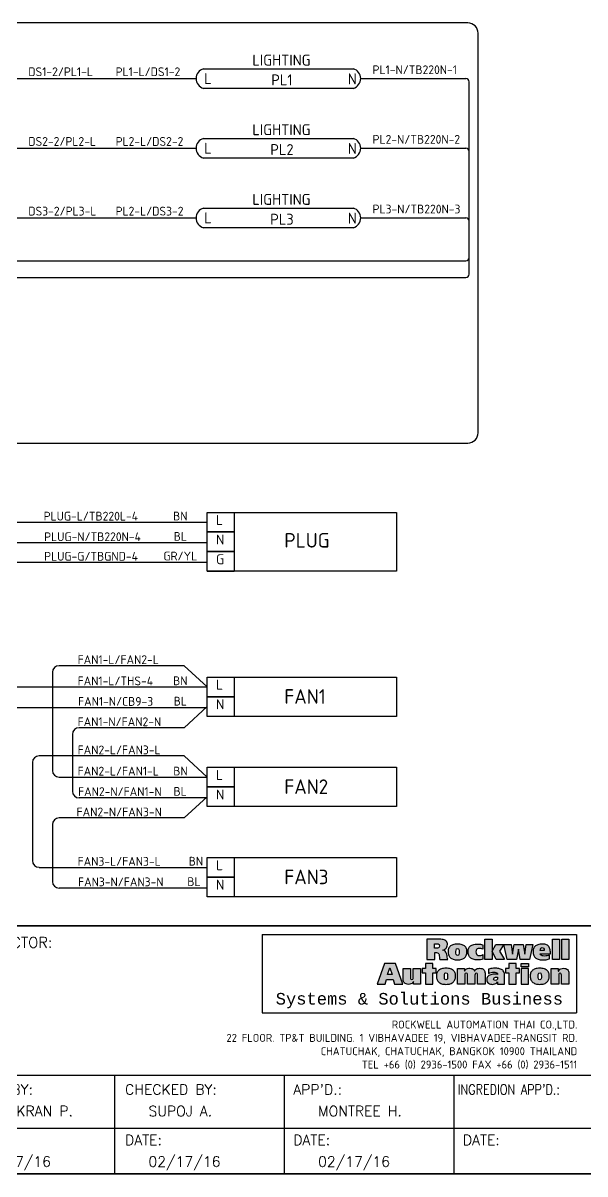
# Model space of a CAD drawing. Header units: inches. Extents: x 579627 to 667544, y 458630 to 507164.
# Drawn here: x 607941 to 608593, y 497173 to 498509 of the extents above; entities that cross this region are included whole.
import ezdxf
from ezdxf.enums import TextEntityAlignment as Align

# ---------------------------------------------------------------- set-up
doc = ezdxf.new("R2010")
doc.units = ezdxf.units.IN
doc.header["$MEASUREMENT"] = 0
for name, color, linetype in [('ASHADE', 7, 'Continuous'), ('CLOUD', 2, 'Continuous'), ('GT_1', 9, 'Continuous'), ('HELPPOINT', 7, 'Continuous'), ('MEMBER', 7, 'Continuous'), ('power', 7, 'Continuous'), ('RA_LOGO', 2, 'Continuous')]:
    doc.layers.add(name, color=color, linetype=linetype)
doc.styles.add('BOLD', font='monos.ttf')
doc.styles.add('HTX11', font='O8111901')
doc.styles.add('ISO3098B', font='ISO3098B.shx')
doc.styles.add('ROMANS', font='romans.shx', dxfattribs={"width": 0.85, "height": 25})

# ---------------------------------------------------------------- blocks, each defined once
blk = doc.blocks.new('RA_LOGO1')
at = {"layer": 'RA_LOGO', "linetype": 'Continuous'}
h = blk.add_hatch(color=1, dxfattribs=at)
h.paths.add_polyline_path([(0.987, 0.539), (1.017, 0.539), (1.033, 0.538), (1.046, 0.533), (1.055, 0.521), (1.061, 0.505), (1.065, 0.484), (1.068, 0.461), (1.071, 0.439), (1.074, 0.42), (1.213, 0.42), (1.207, 0.439), (1.203, 0.46), (1.199, 0.482), (1.195, 0.504), (1.189, 0.526), (1.18, 0.545), (1.166, 0.562), (1.147, 0.575), (1.12, 0.583), (1.142, 0.59), (1.16, 0.598), (1.175, 0.609), (1.188, 0.621), (1.197, 0.637), (1.203, 0.655), (1.205, 0.677), (1.204, 0.694), (1.2, 0.709), (1.194, 0.723), (1.185, 0.734), (1.175, 0.744), (1.162, 0.752), (1.147, 0.759), (1.131, 0.763), (1.112, 0.767), (1.092, 0.769), (1.07, 0.77), (0.853, 0.77), (0.853, 0.42), (0.987, 0.42)])
h.paths.add_polyline_path([(0.981, 0.617), (0.981, 0.692), (1.018, 0.692), (1.044, 0.689), (1.063, 0.679), (1.071, 0.656), (1.066, 0.635), (1.054, 0.623), (1.036, 0.618), (1.016, 0.617)], flags=16)
h = blk.add_hatch(color=1, dxfattribs=at)
h.paths.add_polyline_path([(1.3, 0.676), (1.285, 0.67), (1.271, 0.663), (1.258, 0.654), (1.247, 0.644), (1.238, 0.633), (1.23, 0.62), (1.225, 0.606), (1.22, 0.591), (1.218, 0.574), (1.217, 0.556), (1.218, 0.538), (1.22, 0.522), (1.224, 0.506), (1.229, 0.492), (1.235, 0.479), (1.243, 0.467), (1.253, 0.456), (1.264, 0.447), (1.276, 0.438), (1.29, 0.431), (1.305, 0.425), (1.321, 0.421), (1.339, 0.417), (1.358, 0.415), (1.378, 0.415), (1.399, 0.415), (1.418, 0.417), (1.435, 0.421), (1.452, 0.425), (1.467, 0.431), (1.481, 0.438), (1.493, 0.447), (1.504, 0.456), (1.514, 0.467), (1.522, 0.479), (1.528, 0.492), (1.534, 0.506), (1.537, 0.522), (1.54, 0.538), (1.54, 0.556), (1.539, 0.574), (1.537, 0.591), (1.533, 0.606), (1.527, 0.62), (1.519, 0.633), (1.51, 0.644), (1.499, 0.654), (1.486, 0.663), (1.472, 0.67), (1.456, 0.676), (1.439, 0.681), (1.42, 0.684), (1.4, 0.686), (1.378, 0.687), (1.357, 0.686), (1.336, 0.684), (1.317, 0.681)])
h.paths.add_polyline_path([(1.36, 0.605), (1.378, 0.612), (1.396, 0.605), (1.404, 0.584), (1.406, 0.556), (1.405, 0.529), (1.401, 0.508), (1.393, 0.494), (1.378, 0.49), (1.364, 0.494), (1.356, 0.508), (1.352, 0.529), (1.351, 0.556), (1.353, 0.584)], flags=16)
for color, points in [(1, [(1.697, 0.575), (1.705, 0.591), (1.718, 0.603), (1.735, 0.61), (1.756, 0.612), (1.778, 0.61), (1.796, 0.606), (1.813, 0.599), (1.813, 0.676), (1.793, 0.681), (1.771, 0.684), (1.748, 0.686), (1.721, 0.687), (1.699, 0.686), (1.679, 0.684), (1.66, 0.681), (1.643, 0.676), (1.627, 0.67), (1.613, 0.663), (1.601, 0.654), (1.59, 0.644), (1.581, 0.633), (1.573, 0.62), (1.567, 0.606), (1.563, 0.591), (1.561, 0.574), (1.56, 0.556), (1.56, 0.538), (1.563, 0.522), (1.566, 0.506), (1.572, 0.492), (1.578, 0.479), (1.586, 0.467), (1.596, 0.456), (1.607, 0.447), (1.619, 0.438), (1.632, 0.431), (1.648, 0.425), (1.664, 0.421), (1.682, 0.417), (1.701, 0.415), (1.721, 0.415), (1.748, 0.415), (1.772, 0.418), (1.794, 0.422), (1.815, 0.428), (1.815, 0.505), (1.797, 0.496), (1.778, 0.491), (1.756, 0.49), (1.735, 0.492), (1.718, 0.5), (1.705, 0.514), (1.697, 0.531), (1.694, 0.554)]), (1, [(2.233, 0.42), (2.391, 0.42), (2.423, 0.598), (2.424, 0.598), (2.455, 0.42), (2.612, 0.42), (2.671, 0.681), (2.556, 0.681), (2.533, 0.511), (2.532, 0.511), (2.503, 0.681), (2.351, 0.681), (2.324, 0.511), (2.323, 0.511), (2.298, 0.681), (2.174, 0.681)]), (1, [(3.007, 0.42), (3.13, 0.42), (3.13, 0.769), (3.007, 0.769)]), (1, [(3.292, 0.769), (3.169, 0.769), (3.169, 0.42), (3.292, 0.42)]), (252, [(0.745, 0.265), (0.617, 0.265), (0.617, 0.112), (0.617, 0.096), (0.611, 0.082), (0.594, 0.076), (0.579, 0.082), (0.573, 0.096), (0.572, 0.112), (0.572, 0.265), (0.444, 0.265), (0.444, 0.081), (0.445, 0.062), (0.449, 0.046), (0.455, 0.031), (0.465, 0.018), (0.478, 0.008), (0.494, 0.001), (0.513, -0.004), (0.537, -0.006), (0.558, -0.004), (0.579, 0.001), (0.597, 0.011), (0.612, 0.026), (0.625, 0.047), (0.625, 0), (0.745, 0)]), (252, [(0.956, 0.191), (1.011, 0.191), (1.011, 0.265), (0.956, 0.265), (0.956, 0.355), (0.828, 0.355), (0.828, 0.265), (0.774, 0.265), (0.774, 0.191), (0.828, 0.191), (0.828, 0), (0.956, 0)]), (252, [(1.505, 0.153), (1.505, 0.169), (1.511, 0.183), (1.528, 0.189), (1.543, 0.183), (1.549, 0.169), (1.55, 0.153), (1.55, 0), (1.678, 0), (1.678, 0.153), (1.679, 0.169), (1.685, 0.183), (1.701, 0.189), (1.717, 0.183), (1.723, 0.169), (1.724, 0.153), (1.724, 0), (1.852, 0), (1.852, 0.159), (1.851, 0.173), (1.851, 0.187), (1.85, 0.202), (1.847, 0.215), (1.843, 0.228), (1.836, 0.24), (1.827, 0.25), (1.816, 0.259), (1.8, 0.265), (1.781, 0.269), (1.758, 0.271), (1.738, 0.269), (1.717, 0.264), (1.698, 0.255), (1.682, 0.242), (1.672, 0.225), (1.663, 0.242), (1.649, 0.255), (1.631, 0.264), (1.61, 0.269), (1.589, 0.271), (1.57, 0.27), (1.551, 0.266), (1.535, 0.259), (1.52, 0.249), (1.508, 0.236), (1.497, 0.217), (1.497, 0.265), (1.377, 0.265), (1.377, 0), (1.505, 0)]), (252, [(2.257, 0), (2.386, 0), (2.386, 0.191), (2.441, 0.191), (2.441, 0.265), (2.386, 0.265), (2.386, 0.355), (2.257, 0.355), (2.257, 0.265), (2.203, 0.265), (2.203, 0.191), (2.257, 0.191)]), (252, [(3.117, 0.153), (3.117, 0.169), (3.123, 0.183), (3.14, 0.189), (3.155, 0.183), (3.161, 0.169), (3.162, 0.153), (3.162, 0), (3.29, 0), (3.29, 0.184), (3.289, 0.203), (3.285, 0.219), (3.279, 0.234), (3.269, 0.247), (3.256, 0.257), (3.24, 0.265), (3.221, 0.269), (3.197, 0.271), (3.176, 0.269), (3.155, 0.263), (3.137, 0.253), (3.122, 0.239), (3.109, 0.217), (3.109, 0.265), (2.989, 0.265), (2.989, 0), (3.117, 0)])]:
    blk.add_hatch(color=color, dxfattribs=at).paths.add_polyline_path(points)
h = blk.add_hatch(color=1, dxfattribs=at)
h.paths.add_polyline_path([(1.973, 0.769), (1.847, 0.769), (1.847, 0.42), (1.973, 0.42), (1.973, 0.566)])
h.paths.add_polyline_path([(1.974, 0.566), (2.045, 0.42), (2.187, 0.42), (2.101, 0.566), (2.173, 0.681), (2.036, 0.681)])
h = blk.add_hatch(color=1, dxfattribs=at)
h.paths.add_polyline_path([(2.817, 0.415), (2.838, 0.415), (2.859, 0.415), (2.88, 0.416), (2.901, 0.418), (2.92, 0.421), (2.938, 0.425), (2.956, 0.43), (2.956, 0.497), (2.939, 0.49), (2.918, 0.485), (2.895, 0.482), (2.87, 0.481), (2.849, 0.482), (2.83, 0.485), (2.815, 0.493), (2.804, 0.504), (2.8, 0.521), (2.975, 0.521), (2.975, 0.536), (2.974, 0.555), (2.972, 0.572), (2.969, 0.589), (2.965, 0.605), (2.96, 0.619), (2.953, 0.632), (2.944, 0.645), (2.934, 0.655), (2.922, 0.665), (2.909, 0.673), (2.894, 0.679), (2.877, 0.683), (2.858, 0.686), (2.838, 0.687), (2.816, 0.686), (2.795, 0.684), (2.777, 0.681), (2.759, 0.676), (2.744, 0.67), (2.73, 0.663), (2.717, 0.654), (2.706, 0.644), (2.697, 0.633), (2.69, 0.62), (2.684, 0.606), (2.679, 0.591), (2.677, 0.574), (2.676, 0.556), (2.677, 0.538), (2.679, 0.522), (2.683, 0.507), (2.688, 0.492), (2.694, 0.479), (2.702, 0.467), (2.712, 0.456), (2.723, 0.447), (2.735, 0.438), (2.749, 0.431), (2.764, 0.425), (2.78, 0.421), (2.798, 0.417)])
h.paths.add_polyline_path([(2.799, 0.576), (2.801, 0.598), (2.811, 0.618), (2.834, 0.627), (2.855, 0.618), (2.864, 0.598), (2.865, 0.576)], flags=16)
h = blk.add_hatch(color=252, dxfattribs=at)
h.paths.add_polyline_path([(0.272, 0.077), (0.296, 0), (0.439, 0), (0.312, 0.355), (0.124, 0.355), (0, 0), (0.136, 0), (0.158, 0.077)])
h.paths.add_polyline_path([(0.255, 0.162), (0.177, 0.162), (0.216, 0.28)], flags=16)
h = blk.add_hatch(color=252, dxfattribs=at)
h.paths.add_polyline_path([(1.14, -0.003), (1.159, -0.005), (1.18, -0.006), (1.201, -0.005), (1.22, -0.003), (1.238, 0), (1.255, 0.005), (1.27, 0.011), (1.284, 0.018), (1.297, 0.027), (1.308, 0.036), (1.317, 0.047), (1.326, 0.06), (1.333, 0.073), (1.338, 0.087), (1.342, 0.103), (1.344, 0.12), (1.345, 0.137), (1.344, 0.156), (1.341, 0.173), (1.337, 0.188), (1.331, 0.203), (1.323, 0.216), (1.313, 0.227), (1.302, 0.238), (1.29, 0.246), (1.275, 0.254), (1.259, 0.26), (1.242, 0.265), (1.223, 0.268), (1.202, 0.27), (1.18, 0.271), (1.158, 0.27), (1.137, 0.268), (1.118, 0.265), (1.101, 0.26), (1.085, 0.254), (1.071, 0.246), (1.058, 0.238), (1.047, 0.227), (1.038, 0.216), (1.03, 0.203), (1.024, 0.188), (1.02, 0.173), (1.017, 0.156), (1.016, 0.137), (1.017, 0.12), (1.019, 0.103), (1.023, 0.087), (1.028, 0.073), (1.035, 0.06), (1.043, 0.047), (1.053, 0.036), (1.064, 0.027), (1.076, 0.018), (1.09, 0.011), (1.105, 0.005), (1.122, 0)])
h.paths.add_polyline_path([(1.165, 0.075), (1.157, 0.089), (1.153, 0.111), (1.152, 0.137), (1.154, 0.166), (1.162, 0.187), (1.18, 0.195), (1.198, 0.187), (1.207, 0.166), (1.208, 0.137), (1.207, 0.111), (1.204, 0.089), (1.195, 0.075), (1.18, 0.07)], flags=16)
h = blk.add_hatch(color=252, dxfattribs=at)
h.paths.add_polyline_path([(1.883, 0.052), (1.889, 0.036), (1.899, 0.023), (1.911, 0.012), (1.926, 0.004), (1.942, -0.001), (1.96, -0.005), (1.978, -0.006), (1.999, -0.004), (2.019, 0.001), (2.037, 0.01), (2.052, 0.022), (2.065, 0.04), (2.065, 0), (2.184, 0), (2.184, 0.161), (2.183, 0.18), (2.179, 0.197), (2.173, 0.212), (2.165, 0.225), (2.155, 0.236), (2.144, 0.245), (2.131, 0.252), (2.117, 0.258), (2.102, 0.263), (2.086, 0.266), (2.07, 0.268), (2.054, 0.27), (2.038, 0.271), (2.022, 0.271), (1.995, 0.27), (1.973, 0.269), (1.953, 0.266), (1.933, 0.261), (1.911, 0.256), (1.911, 0.181), (1.932, 0.19), (1.954, 0.197), (1.977, 0.202), (2, 0.204), (2.019, 0.203), (2.037, 0.2), (2.053, 0.194), (2.063, 0.183), (2.067, 0.165), (2.053, 0.167), (2.036, 0.168), (2.018, 0.169), (2, 0.168), (1.983, 0.167), (1.965, 0.164), (1.948, 0.16), (1.933, 0.154), (1.918, 0.147), (1.906, 0.137), (1.896, 0.125), (1.888, 0.11), (1.883, 0.092), (1.881, 0.072)])
h.paths.add_polyline_path([(1.998, 0.086), (2.007, 0.106), (2.028, 0.115), (2.055, 0.116), (2.067, 0.116), (2.067, 0.108), (2.063, 0.086), (2.05, 0.068), (2.028, 0.061), (2.011, 0.064), (2.001, 0.072)], flags=16)
h = blk.add_hatch(color=252, dxfattribs=at)
h.paths.add_polyline_path([(2.471, 0), (2.599, 0), (2.599, 0.264), (2.471, 0.264)])
h.paths.add_polyline_path([(2.599, 0.296), (2.599, 0.355), (2.471, 0.355), (2.471, 0.296)])
h = blk.add_hatch(color=252, dxfattribs=at)
h.paths.add_polyline_path([(2.751, -0.003), (2.77, -0.005), (2.791, -0.006), (2.811, -0.005), (2.831, -0.003), (2.849, 0), (2.865, 0.005), (2.881, 0.011), (2.895, 0.018), (2.907, 0.027), (2.918, 0.036), (2.928, 0.047), (2.936, 0.06), (2.943, 0.073), (2.948, 0.087), (2.952, 0.103), (2.955, 0.12), (2.955, 0.137), (2.954, 0.156), (2.952, 0.173), (2.947, 0.188), (2.941, 0.203), (2.934, 0.216), (2.924, 0.227), (2.913, 0.238), (2.9, 0.246), (2.886, 0.254), (2.87, 0.26), (2.852, 0.265), (2.833, 0.268), (2.813, 0.27), (2.791, 0.271), (2.769, 0.27), (2.748, 0.268), (2.729, 0.265), (2.711, 0.26), (2.695, 0.254), (2.681, 0.246), (2.669, 0.238), (2.658, 0.227), (2.648, 0.216), (2.64, 0.203), (2.634, 0.188), (2.63, 0.173), (2.628, 0.156), (2.627, 0.137), (2.627, 0.12), (2.63, 0.103), (2.633, 0.087), (2.639, 0.073), (2.645, 0.06), (2.654, 0.047), (2.663, 0.036), (2.674, 0.027), (2.687, 0.018), (2.701, 0.011), (2.716, 0.005), (2.733, 0)])
h.paths.add_polyline_path([(2.776, 0.075), (2.768, 0.089), (2.764, 0.111), (2.763, 0.137), (2.765, 0.166), (2.773, 0.187), (2.791, 0.195), (2.809, 0.187), (2.817, 0.166), (2.819, 0.137), (2.818, 0.111), (2.814, 0.089), (2.806, 0.075), (2.791, 0.07)], flags=16)
at = {"layer": 'RA_LOGO', "color": 1, "linetype": 'Continuous'}
for points in [[(1.147, 0.759), (1.131, 0.763), (1.112, 0.767), (1.092, 0.769), (1.07, 0.77), (0.853, 0.77), (0.853, 0.42), (0.987, 0.42), (0.987, 0.539), (1.017, 0.539), (1.033, 0.538), (1.046, 0.533), (1.055, 0.521), (1.061, 0.505), (1.065, 0.484), (1.068, 0.461), (1.071, 0.439), (1.074, 0.42), (1.213, 0.42), (1.207, 0.439), (1.203, 0.46), (1.199, 0.482), (1.195, 0.504), (1.189, 0.526), (1.18, 0.545), (1.166, 0.562), (1.147, 0.575), (1.121, 0.583), (1.121, 0.584), (1.142, 0.59), (1.16, 0.598), (1.175, 0.609), (1.188, 0.621), (1.197, 0.637), (1.203, 0.655), (1.205, 0.677), (1.204, 0.694), (1.2, 0.709), (1.194, 0.723), (1.185, 0.734), (1.175, 0.744), (1.162, 0.752)], [(1.016, 0.617), (0.981, 0.617), (0.981, 0.692), (1.018, 0.692), (1.044, 0.689), (1.063, 0.679), (1.071, 0.656), (1.066, 0.635), (1.054, 0.623), (1.036, 0.618)], [(1.456, 0.676), (1.439, 0.681), (1.42, 0.684), (1.4, 0.686), (1.378, 0.687), (1.357, 0.686), (1.336, 0.684), (1.317, 0.681), (1.3, 0.676), (1.285, 0.67), (1.271, 0.663), (1.258, 0.654), (1.247, 0.644), (1.238, 0.633), (1.23, 0.62), (1.225, 0.606), (1.22, 0.591), (1.218, 0.574), (1.217, 0.556), (1.217, 0.556), (1.218, 0.538), (1.22, 0.522), (1.224, 0.506), (1.229, 0.492), (1.235, 0.479), (1.243, 0.467), (1.253, 0.456), (1.264, 0.447), (1.276, 0.438), (1.29, 0.431), (1.305, 0.425), (1.321, 0.421), (1.339, 0.417), (1.358, 0.415), (1.378, 0.415), (1.399, 0.415), (1.418, 0.417), (1.435, 0.421), (1.452, 0.425), (1.467, 0.431), (1.481, 0.438), (1.493, 0.447), (1.504, 0.456), (1.514, 0.467), (1.522, 0.479), (1.528, 0.492), (1.534, 0.506), (1.537, 0.522), (1.54, 0.538), (1.54, 0.556), (1.539, 0.574), (1.537, 0.591), (1.533, 0.606), (1.527, 0.62), (1.519, 0.633), (1.51, 0.644), (1.499, 0.654), (1.486, 0.663), (1.472, 0.67)], [(1.351, 0.556), (1.353, 0.584), (1.36, 0.605), (1.378, 0.612), (1.396, 0.605), (1.404, 0.584), (1.406, 0.556), (1.405, 0.529), (1.401, 0.508), (1.393, 0.494), (1.378, 0.49), (1.364, 0.494), (1.356, 0.508), (1.352, 0.529)], [(1.679, 0.684), (1.699, 0.686), (1.721, 0.687), (1.748, 0.686), (1.771, 0.684), (1.793, 0.681), (1.813, 0.676), (1.813, 0.599), (1.796, 0.606), (1.778, 0.61), (1.756, 0.612), (1.735, 0.61), (1.718, 0.603), (1.705, 0.591), (1.697, 0.575), (1.694, 0.554), (1.697, 0.531), (1.705, 0.514), (1.718, 0.5), (1.735, 0.492), (1.756, 0.49), (1.778, 0.491), (1.797, 0.496), (1.815, 0.505), (1.815, 0.428), (1.794, 0.422), (1.772, 0.418), (1.748, 0.415), (1.721, 0.415), (1.701, 0.415), (1.682, 0.417), (1.664, 0.421), (1.648, 0.425), (1.632, 0.431), (1.619, 0.438), (1.607, 0.447), (1.596, 0.456), (1.586, 0.467), (1.578, 0.479), (1.572, 0.492), (1.566, 0.506), (1.563, 0.522), (1.56, 0.538), (1.56, 0.556), (1.561, 0.574), (1.563, 0.591), (1.567, 0.606), (1.573, 0.62), (1.581, 0.633), (1.59, 0.644), (1.601, 0.654), (1.613, 0.663), (1.627, 0.67), (1.643, 0.676), (1.66, 0.681)], [(1.973, 0.42), (1.847, 0.42), (1.847, 0.769), (1.973, 0.769), (1.973, 0.566), (1.974, 0.566), (1.973, 0.566)], [(2.045, 0.42), (1.974, 0.566), (2.036, 0.681), (2.173, 0.681), (2.101, 0.566), (2.187, 0.42)], [(2.455, 0.42), (2.424, 0.598), (2.423, 0.598), (2.391, 0.42), (2.233, 0.42), (2.174, 0.681), (2.298, 0.681), (2.323, 0.511), (2.324, 0.511), (2.351, 0.681), (2.503, 0.681), (2.532, 0.511), (2.533, 0.511), (2.556, 0.681), (2.671, 0.681), (2.612, 0.42)], [(2.817, 0.415), (2.838, 0.415), (2.859, 0.415), (2.88, 0.416), (2.901, 0.418), (2.92, 0.421), (2.938, 0.425), (2.956, 0.43), (2.956, 0.497), (2.939, 0.49), (2.918, 0.485), (2.895, 0.482), (2.87, 0.481), (2.849, 0.482), (2.83, 0.485), (2.815, 0.493), (2.804, 0.504), (2.8, 0.521), (2.975, 0.521), (2.975, 0.536), (2.974, 0.555), (2.972, 0.572), (2.969, 0.589), (2.965, 0.605), (2.96, 0.619), (2.953, 0.632), (2.944, 0.645), (2.934, 0.655), (2.922, 0.665), (2.909, 0.673), (2.894, 0.679), (2.877, 0.683), (2.858, 0.686), (2.838, 0.687), (2.816, 0.686), (2.795, 0.684), (2.777, 0.681), (2.759, 0.676), (2.744, 0.67), (2.73, 0.663), (2.717, 0.654), (2.706, 0.644), (2.697, 0.633), (2.69, 0.62), (2.684, 0.606), (2.679, 0.591), (2.677, 0.574), (2.676, 0.556), (2.676, 0.556), (2.677, 0.538), (2.679, 0.522), (2.683, 0.507), (2.688, 0.492), (2.694, 0.479), (2.702, 0.467), (2.712, 0.456), (2.723, 0.447), (2.735, 0.438), (2.749, 0.431), (2.764, 0.425), (2.78, 0.421), (2.798, 0.417)], [(2.865, 0.576), (2.799, 0.576), (2.801, 0.598), (2.811, 0.618), (2.834, 0.627), (2.855, 0.618), (2.864, 0.598)], [(3.007, 0.42), (3.007, 0.769), (3.13, 0.769), (3.13, 0.42)], [(3.169, 0.42), (3.169, 0.769), (3.292, 0.769), (3.292, 0.42)]]:
    blk.add_lwpolyline(points, close=True, dxfattribs=at)
at = {"layer": 'RA_LOGO', "color": 252, "linetype": 'Continuous'}
for points in [[(0.296, 0), (0.439, 0), (0.312, 0.355), (0.124, 0.355), (0, 0), (0.136, 0), (0.158, 0.077), (0.272, 0.077)], [(0.216, 0.279), (0.217, 0.279), (0.255, 0.162), (0.177, 0.162)], [(0.455, 0.031), (0.449, 0.046), (0.445, 0.062), (0.444, 0.081), (0.444, 0.265), (0.572, 0.265), (0.572, 0.112), (0.573, 0.096), (0.579, 0.082), (0.594, 0.076), (0.611, 0.082), (0.617, 0.096), (0.617, 0.112), (0.617, 0.265), (0.745, 0.265), (0.745, 0), (0.625, 0), (0.625, 0.045), (0.624, 0.045), (0.612, 0.026), (0.597, 0.011), (0.579, 0.001), (0.558, -0.004), (0.537, -0.006), (0.513, -0.004), (0.494, 0.001), (0.478, 0.008), (0.465, 0.018)], [(0.956, 0.191), (1.011, 0.191), (1.011, 0.265), (0.956, 0.265), (0.956, 0.355), (0.828, 0.355), (0.828, 0.265), (0.774, 0.265), (0.774, 0.191), (0.828, 0.191), (0.828, 0), (0.956, 0)], [(1.158, 0.27), (1.137, 0.268), (1.118, 0.265), (1.101, 0.26), (1.085, 0.254), (1.071, 0.246), (1.058, 0.238), (1.047, 0.227), (1.038, 0.216), (1.03, 0.203), (1.024, 0.188), (1.02, 0.173), (1.017, 0.156), (1.016, 0.137), (1.016, 0.137), (1.017, 0.12), (1.019, 0.103), (1.023, 0.087), (1.028, 0.073), (1.035, 0.06), (1.043, 0.047), (1.053, 0.036), (1.064, 0.027), (1.076, 0.018), (1.09, 0.011), (1.105, 0.005), (1.122, 0), (1.14, -0.003), (1.159, -0.005), (1.18, -0.006), (1.201, -0.005), (1.22, -0.003), (1.238, 0), (1.255, 0.005), (1.27, 0.011), (1.284, 0.018), (1.297, 0.027), (1.308, 0.036), (1.317, 0.047), (1.326, 0.06), (1.333, 0.073), (1.338, 0.087), (1.342, 0.103), (1.344, 0.12), (1.345, 0.137), (1.345, 0.137), (1.344, 0.156), (1.341, 0.173), (1.337, 0.188), (1.331, 0.203), (1.323, 0.216), (1.313, 0.227), (1.302, 0.238), (1.29, 0.246), (1.275, 0.254), (1.259, 0.26), (1.242, 0.265), (1.223, 0.268), (1.202, 0.27), (1.18, 0.271), (1.18, 0.271)], [(1.549, 0.169), (1.543, 0.183), (1.528, 0.189), (1.511, 0.183), (1.505, 0.169), (1.505, 0.153), (1.505, 0), (1.377, 0), (1.377, 0.265), (1.497, 0.265), (1.497, 0.219), (1.499, 0.219), (1.508, 0.236), (1.52, 0.249), (1.535, 0.259), (1.551, 0.266), (1.57, 0.27), (1.589, 0.271), (1.61, 0.269), (1.631, 0.264), (1.649, 0.255), (1.663, 0.242), (1.672, 0.226), (1.673, 0.226), (1.682, 0.242), (1.698, 0.255), (1.717, 0.264), (1.738, 0.269), (1.758, 0.271), (1.781, 0.269), (1.8, 0.265), (1.816, 0.259), (1.827, 0.25), (1.836, 0.24), (1.843, 0.228), (1.847, 0.215), (1.85, 0.202), (1.851, 0.187), (1.851, 0.173), (1.852, 0.159), (1.852, 0), (1.724, 0), (1.724, 0.153), (1.723, 0.169), (1.717, 0.183), (1.701, 0.189), (1.685, 0.183), (1.679, 0.169), (1.678, 0.153), (1.678, 0), (1.55, 0), (1.55, 0.153)], [(1.973, 0.269), (1.953, 0.266), (1.933, 0.261), (1.911, 0.256), (1.911, 0.181), (1.932, 0.19), (1.954, 0.197), (1.977, 0.202), (2, 0.204), (2.019, 0.203), (2.037, 0.2), (2.053, 0.194), (2.063, 0.183), (2.067, 0.165), (2.053, 0.167), (2.036, 0.168), (2.018, 0.169), (2, 0.168), (1.983, 0.167), (1.965, 0.164), (1.948, 0.16), (1.933, 0.154), (1.918, 0.147), (1.906, 0.137), (1.896, 0.125), (1.888, 0.11), (1.883, 0.092), (1.881, 0.072), (1.881, 0.072), (1.883, 0.052), (1.889, 0.036), (1.899, 0.023), (1.911, 0.012), (1.926, 0.004), (1.942, -0.001), (1.96, -0.005), (1.978, -0.006), (1.999, -0.004), (2.019, 0.001), (2.037, 0.01), (2.052, 0.022), (2.064, 0.038), (2.065, 0.038), (2.065, 0), (2.184, 0), (2.184, 0.161), (2.183, 0.18), (2.179, 0.197), (2.173, 0.212), (2.165, 0.225), (2.155, 0.236), (2.144, 0.245), (2.131, 0.252), (2.117, 0.258), (2.102, 0.263), (2.086, 0.266), (2.07, 0.268), (2.054, 0.27), (2.038, 0.271), (2.022, 0.271), (1.995, 0.27)], [(2.386, 0), (2.386, 0.191), (2.441, 0.191), (2.441, 0.265), (2.386, 0.265), (2.386, 0.355), (2.257, 0.355), (2.257, 0.265), (2.203, 0.265), (2.203, 0.191), (2.257, 0.191), (2.257, 0)], [(2.471, 0.296), (2.471, 0.355), (2.599, 0.355), (2.599, 0.296)], [(2.599, 0), (2.599, 0.264), (2.471, 0.264), (2.471, 0)], [(2.87, 0.26), (2.852, 0.265), (2.833, 0.268), (2.813, 0.27), (2.791, 0.271), (2.769, 0.27), (2.748, 0.268), (2.729, 0.265), (2.711, 0.26), (2.695, 0.254), (2.681, 0.246), (2.669, 0.238), (2.658, 0.227), (2.648, 0.216), (2.64, 0.203), (2.634, 0.188), (2.63, 0.173), (2.628, 0.156), (2.627, 0.137), (2.627, 0.137), (2.627, 0.12), (2.63, 0.103), (2.633, 0.087), (2.639, 0.073), (2.645, 0.06), (2.654, 0.047), (2.663, 0.036), (2.674, 0.027), (2.687, 0.018), (2.701, 0.011), (2.716, 0.005), (2.733, 0), (2.751, -0.003), (2.77, -0.005), (2.791, -0.006), (2.811, -0.005), (2.831, -0.003), (2.849, 0), (2.865, 0.005), (2.881, 0.011), (2.895, 0.018), (2.907, 0.027), (2.918, 0.036), (2.928, 0.047), (2.936, 0.06), (2.943, 0.073), (2.948, 0.087), (2.952, 0.103), (2.955, 0.12), (2.955, 0.137), (2.955, 0.137), (2.954, 0.156), (2.952, 0.173), (2.947, 0.188), (2.941, 0.203), (2.934, 0.216), (2.924, 0.227), (2.913, 0.238), (2.9, 0.246), (2.886, 0.254)], [(3.117, 0.169), (3.117, 0.153), (3.117, 0), (2.989, 0), (2.989, 0.265), (3.109, 0.265), (3.109, 0.219), (3.11, 0.219), (3.122, 0.239), (3.137, 0.253), (3.155, 0.263), (3.176, 0.269), (3.197, 0.271), (3.221, 0.269), (3.24, 0.265), (3.256, 0.257), (3.269, 0.247), (3.279, 0.234), (3.285, 0.219), (3.289, 0.203), (3.29, 0.184), (3.29, 0), (3.162, 0), (3.162, 0.153), (3.161, 0.169), (3.155, 0.183), (3.14, 0.189), (3.123, 0.183)], [(1.152, 0.137), (1.154, 0.166), (1.162, 0.187), (1.18, 0.195), (1.198, 0.187), (1.207, 0.166), (1.208, 0.137), (1.207, 0.111), (1.204, 0.089), (1.195, 0.075), (1.18, 0.07), (1.165, 0.075), (1.157, 0.089), (1.153, 0.111)], [(2.067, 0.108), (2.063, 0.086), (2.05, 0.068), (2.028, 0.061), (2.011, 0.064), (2.001, 0.072), (1.998, 0.086), (2.007, 0.106), (2.028, 0.115), (2.055, 0.116), (2.067, 0.116)], [(2.763, 0.137), (2.765, 0.166), (2.773, 0.187), (2.791, 0.195), (2.809, 0.187), (2.817, 0.166), (2.819, 0.137), (2.818, 0.111), (2.814, 0.089), (2.806, 0.075), (2.791, 0.07), (2.776, 0.075), (2.768, 0.089), (2.764, 0.111)]]:
    blk.add_lwpolyline(points, close=True, dxfattribs=at)
blk = doc.blocks.new('TPA')
at = {"color": 0}
for p, q in [((565225.5, 502262.6), (565225.5, 502159)), ((565225.5, 502262.6), (565640.1, 502262.6)), ((565640.1, 502262.6), (565640.1, 502159)), ((565225.5, 502159), (565640.1, 502159))]:
    blk.add_line(p, q, dxfattribs=at)
at = {"layer": 'GT_1', "color": 4, "flags": 128}
for points in [[(565702.1, 502076.3), (564807.7, 502076.3)], [(565031.3, 501946.4), (565031.3, 502076.3)], [(565254.9, 501946.4), (565254.9, 502076.3)], [(565478.5, 501946.4), (565478.5, 502076.3)], [(565702.1, 502006.4), (564807.7, 502006.4)]]:
    blk.add_lwpolyline(points, dxfattribs=at)
at = {"layer": 'HELPPOINT', "color": 4, "lineweight": 35}
blk.add_line((567131, 501946.4), (562706.8, 501946.4), dxfattribs=at)
blk.add_line((567131, 501946.4), (562706.8, 501946.4), dxfattribs=at)
at = {"layer": 'MEMBER', "color": 4, "lineweight": 35}
blk.add_line((562706.8, 502273.8), (567131, 502273.8), dxfattribs=at)
blk.add_line((562706.8, 502273.8), (567131, 502273.8), dxfattribs=at)
at = {"color": 0, "xscale": 76.7727272878401, "yscale": 76.77272728795651, "zscale": 76.772727288}
blk.add_blockref('RA_LOGO1', (565377.2, 502197.1), dxfattribs=at)
at = {"color": 0, "insert": (565243.3, 502185.3), "char_height": 15.355, "width": 438.272, "attachment_point": 1, "style": 'BOLD'}
blk.add_mtext('{\\W1.04;Systems & Solutions Business}', dxfattribs=at)
at = {"color": 4, "insert": (565640.9, 502148.9), "char_height": 10.5571, "width": 527.854, "attachment_point": 3, "style": 'ISO3098B'}
blk.add_mtext('ROCKWELL AUTOMATION THAI CO.,LTD.\\P22 FLOOR. TP&T BUILDING. 1 VIBHAVADEE 19, VIBHAVADEE-RANGSIT RD. CHATUCHAK, CHATUCHAK, BANGKOK 10900 THAILAND\\PTEL +66 (0) 2936-1500 FAX +66 (0) 2936-1511', dxfattribs=at)
at = {"style": 'HTX11'}
for tag, p in [('A', (566704.3, 502037.1)), ('B', (567038.2, 501963.3))]:
    blk.add_attdef(tag, text='', height=16.8, dxfattribs=at).set_placement(p, align=Align.MIDDLE_CENTER)
at = {"layer": 'MEMBER', "color": 4, "ltscale": 0.8, "style": 'ROMANS'}
for s, height, p in [('CONTRACTOR:', 14.035, (564822.6, 502244.9)), ('DRAWN BY:', 13.49, (564824.3, 502051.1)), ('CHECKED BY:', 13.495, (565044.7, 502051.1)), ("APP'D.:", 13.49, (565266.5, 502051.1)), ('SONGKRAN P.', 13.495, (564852.1, 502022.7)), ('SUPOJ A.', 13.49, (565075.6, 502022.7)), ('MONTREE H.', 13.49, (565299.2, 502022.7)), ('DATE:', 13.49, (565044.7, 501984.5)), ('DATE:', 13.49, (565266.5, 501984.5)), ('DATE:', 13.49, (565490.1, 501984.5)), ('02/17/16', 13.49, (564852.1, 501956)), ('02/17/16', 13.49, (565075.6, 501956)), ('02/17/16', 13.49, (565299.2, 501956))]:
    blk.add_text(s, height=height, dxfattribs=at).set_placement(p)
at = {"layer": 'MEMBER', "color": 4, "ltscale": 0.8, "style": 'ROMANS', "width": 0.8}
blk.add_text("INGREDION APP'D.:", height=13.495, dxfattribs=at).set_placement((565483.3, 502051.1))

msp = doc.modelspace()

# ---------------------------------------------------------------- linework, layer by layer
at = {"color": 3}
for p, q in [((608457.3, 498509.4), (607438.6, 498509.4)), ((608469.2, 498033.7), (608469.2, 498497.5)), ((607541.4, 498021.8), (608457.3, 498021.8)), ((608155, 497883), (607724.6, 497883))]:
    msp.add_line(p, q, dxfattribs=at)
at = {"color": 0}
for p, q in [((608332.7, 498444.9), (608455, 498444.9)), ((608458.8, 498217.9), (608458.8, 498441.1)), ((608332.7, 498364), (608455, 498364)), ((608332.7, 498283.1), (608455, 498283.1)), ((608155, 497905.8), (607724.6, 497905.8)), ((608155, 497714.5), (607140.6, 497714.5)), ((608128.2, 497691.3), (608155, 497715.9)), ((608128.2, 497691.3), (608006.4, 497691.3)), ((608155, 497609.8), (608006.4, 497609.8)), ((608128.2, 497586.6), (608155, 497611.2)), ((608128.2, 497586.6), (607983.2, 497586.6)), ((608155, 497505), (607983.2, 497505))]:
    msp.add_line(p, q, dxfattribs=at)
for p, q in [((607541.4, 498233.3), (608455, 498233.3)), ((607541.4, 498214.1), (608455, 498214.1)), ((607998.7, 497683.6), (607998.7, 497617.5)), ((607975.5, 497578.8), (607975.5, 497512.8))]:
    msp.add_line(p, q)
at = {"color": 1}
for p, q in [((607724.6, 497929.9), (608155, 497929.9)), ((608128.2, 497763.3), (607983.2, 497763.3)), ((608128.2, 497763.3), (608155, 497738.7)), ((607975.5, 497755.6), (607975.5, 497641.7)), ((607706.3, 497738.7), (608155, 497738.7)), ((608128.2, 497658.6), (607960, 497658.6)), ((608128.2, 497658.6), (608155, 497634)), ((607952.3, 497650.9), (607952.3, 497537)), ((607983.2, 497634), (608155, 497634)), ((607960, 497529.2), (608155, 497529.2))]:
    msp.add_line(p, q, dxfattribs=at)
msp.add_lwpolyline([(608155, 497941.3), (608186.4, 497941.3), (608186.4, 497918.6), (608155, 497918.6)], close=True, dxfattribs=at)
at = {"color": 0}
for points in [[(608155, 497941.3), (608374.7, 497941.3), (608374.7, 497873), (608155, 497873)], [(608155, 497918.6), (608186.4, 497918.6), (608186.4, 497895.8), (608155, 497895.8)], [(608155, 497873), (608186.4, 497873), (608186.4, 497873), (608155, 497873)], [(608155, 497750.1), (608186.4, 497750.1), (608186.4, 497704.5), (608155, 497704.5)], [(608155, 497750.1), (608186.4, 497750.1), (608186.4, 497727.3), (608155, 497727.3)], [(608155, 497750.1), (608374.7, 497750.1), (608374.7, 497704.5), (608155, 497704.5)], [(608155, 497727.3), (608186.4, 497727.3), (608186.4, 497704.5), (608155, 497704.5)], [(608155, 497645.4), (608186.4, 497645.4), (608186.4, 497599.8), (608155, 497599.8)], [(608155, 497645.4), (608186.4, 497645.4), (608186.4, 497622.6), (608155, 497622.6)], [(608155, 497645.4), (608374.7, 497645.4), (608374.7, 497599.8), (608155, 497599.8)], [(608155, 497622.6), (608186.4, 497622.6), (608186.4, 497599.8), (608155, 497599.8)], [(608155, 497540.6), (608186.4, 497540.6), (608186.4, 497495.1), (608155, 497495.1)], [(608155, 497540.6), (608186.4, 497540.6), (608186.4, 497517.8), (608155, 497517.8)], [(608155, 497540.6), (608374.7, 497540.6), (608374.7, 497495.1), (608155, 497495.1)], [(608155, 497517.8), (608186.4, 497517.8), (608186.4, 497495.1), (608155, 497495.1)]]:
    msp.add_lwpolyline(points, close=True, dxfattribs=at)
at = {"color": 3}
msp.add_lwpolyline([(608155, 497895.8), (608186.4, 497895.8), (608186.4, 497873), (608155, 497873)], close=True, dxfattribs=at)
for centre, start, end in [((608457.3, 498497.5), 0, 90), ((608457.3, 498033.7), 270, 0)]:
    msp.add_arc(centre, 11.9, start, end, dxfattribs=at)
at = {"color": 0}
for centre, start, end in [((608455, 498441.1), 0, 90), ((608455, 498360.2), 0, 90), ((608455, 498279.3), 0, 90), ((608455, 498237.1), 270, 0), ((608455, 498217.9), 270, 0)]:
    msp.add_arc(centre, 3.8, start, end, dxfattribs=at)
at = {"color": 1}
for centre, start, end in [((607983.2, 497755.6), 90, 180), ((607960, 497650.9), 90, 180), ((607983.2, 497641.7), 180, 270), ((607960, 497537), 180, 270)]:
    msp.add_arc(centre, 7.73, start, end, dxfattribs=at)
for centre, start, end in [((608006.4, 497683.6), 90, 180), ((608006.4, 497617.5), 180, 270), ((607983.2, 497578.8), 90, 180), ((607983.2, 497512.8), 180, 270)]:
    msp.add_arc(centre, 7.73, start, end)
at = {"layer": 'ASHADE', "color": 0}
for p, q in [((608155, 497941.3), (608186.4, 497941.3)), ((608155, 497750.1), (608186.4, 497750.1)), ((608155, 497645.4), (608186.4, 497645.4)), ((608155, 497540.6), (608186.4, 497540.6))]:
    msp.add_line(p, q, dxfattribs=at)
at = {"layer": 'CLOUD', "color": 0, "linetype": 'Continuous'}
for p, q in [((608186.4, 497873), (608155, 497873)), ((608186.4, 497873), (608155, 497873)), ((608186.4, 497704.5), (608155, 497704.5)), ((608186.4, 497599.8), (608155, 497599.8)), ((608186.4, 497495.1), (608155, 497495.1))]:
    msp.add_line(p, q, dxfattribs=at)
at = {"layer": 'power', "color": 1, "linetype": 'Continuous'}
for p, q in [((607895.7, 498444.9), (608142.1, 498444.9)), ((607895.7, 498364), (608142.1, 498364)), ((607895.7, 498283.1), (608142.1, 498283.1))]:
    msp.add_line(p, q, dxfattribs=at)
at = {"layer": 'power', "color": 0, "linetype": 'Continuous'}
for points in [[(608150.5, 498456.2), (608150.5, 498456.2), (608324.5, 498456.2)], [(608324.5, 498433.5), (608150.5, 498433.5)], [(608150.5, 498375.3), (608150.5, 498375.3), (608324.5, 498375.3)], [(608324.5, 498352.6), (608150.5, 498352.6)], [(608150.5, 498294.5), (608150.5, 498294.5), (608324.5, 498294.5)], [(608324.5, 498271.8), (608150.5, 498271.8)]]:
    msp.add_lwpolyline(points, dxfattribs=at)
for centre, start, end in [((608154, 498444.9), 106.8637, 253.1363), ((608321.1, 498444.9), 286.8637, 73.1363), ((608154, 498364), 106.8637, 253.1363), ((608321.1, 498364), 286.8637, 73.1363), ((608154, 498283.1), 106.8637, 253.1363), ((608321.1, 498283.1), 286.8637, 73.1363)]:
    msp.add_arc(centre, 11.9, start, end, dxfattribs=at)

# ---------------------------------------------------------------- block references
at = {"xscale": 0.8796480001183227, "yscale": 0.8796480000019073, "zscale": 0.8796480000000001}
msp.add_blockref('TPA', (111019.3, 55637.1), dxfattribs=at)

# ---------------------------------------------------------------- texts
at = {"layer": 'power', "style": 'ISO3098B'}
for s, p in [('LIGHTING', (608241.1, 498466.3)), ('PL1', (608241.7, 498443.4)), ('LIGHTING', (608241.1, 498385.5)), ('PL2', (608241.7, 498362.5)), ('LIGHTING', (608241.1, 498304.6)), ('PL3', (608241.7, 498281.6))]:
    msp.add_text(s, height=12.68, dxfattribs=at).set_placement(p, align=Align.MIDDLE_CENTER)
at = {"layer": 'power', "color": 0, "style": 'ISO3098B'}
for s, height, p in [('DS1-2/PL1-L', 10.227, (607947.5, 498452.8)), ('PL1-L/DS1-2', 10.227, (608048.8, 498452.8)), ('N', 12.7, (608318, 498444.5)), ('DS2-2/PL2-L', 10.227, (607947.5, 498371.9)), ('PL2-L/DS2-2', 10.227, (608048.8, 498371.9)), ('N', 12.7, (608318, 498363.7)), ('DS3-2/PL3-L', 10.227, (607947.5, 498291)), ('PL2-L/DS3-2', 10.227, (608048.8, 498291)), ('N', 12.7, (608318, 498282.8)), ('N', 11.6, (608165.3, 497909.7)), ('L', 11.6, (608165.3, 497741.2)), ('N', 11.6, (608165.3, 497718.5)), ('L', 11.6, (608165.3, 497636.5)), ('N', 11.6, (608165.3, 497613.7)), ('L', 11.6, (608165.3, 497531.7)), ('N', 11.6, (608165.3, 497509))]:
    msp.add_text(s, height=height, dxfattribs=at).set_placement(p, align=Align.MIDDLE_LEFT)
for s, height, p in [('PL1-N/TB220N-1', 10.227, (608346.8, 498450)), ('PL2-N/TB220N-2', 10.227, (608346.8, 498369.2)), ('PL3-N/TB220N-3', 10.227, (608346.8, 498288.3)), ('PLUG-L/TB220L-4', 10.227, (607965.3, 497931.8)), ('PLUG-N/TB220N-4', 10.227, (607965.9, 497907.9)), ('PLUG', 16.9, (608244.4, 497900.4)), ('PLUG-G/TBGND-4', 10.227, (607965.9, 497885.2)), ('FAN1-L/FAN2-L', 10.227, (608004.7, 497765.2)), ('FAN1-L/THS-4', 10.227, (608004.7, 497740.5)), ('FAN1', 16.9, (608244.4, 497719.1)), ('FAN1-N/CB9-3', 10.227, (608005.2, 497716.7)), ('FAN1-N/FAN2-N', 10.227, (608004.7, 497693.1)), ('FAN2-L/FAN3-L', 10.227, (608004.7, 497660.4)), ('FAN2-L/FAN1-L', 10.227, (608004.7, 497635.8)), ('FAN2', 16.9, (608244.4, 497614.4)), ('FAN2-N/FAN1-N', 10.227, (608005.2, 497612)), ('FAN2-N/FAN3-N', 10.227, (608003.5, 497588.4)), ('FAN3-L/FAN3-L', 10.227, (608004.7, 497531)), ('FAN3', 16.9, (608244.4, 497509.6)), ('FAN3-N/FAN3-N', 10.227, (608005.2, 497507.2))]:
    msp.add_text(s, height=height, dxfattribs=at).set_placement(p)
at = {"layer": 'power', "color": 1, "style": 'ISO3098B'}
for height, p in [(12.7, (608151.5, 498444.9)), (12.7, (608151.5, 498364)), (12.7, (608151.5, 498283.2)), (11.6, (608165.3, 497932.5))]:
    msp.add_text('L', height=height, dxfattribs=at).set_placement(p, align=Align.MIDDLE_LEFT)
at = {"layer": 'power', "color": 0, "style": 'ISO3098B'}
for s, p in [('BN', (608123.8, 497937)), ('BL', (608123.8, 497913.4)), ('GR/YL', (608123.8, 497890.6)), ('BN', (608123.8, 497745.8)), ('BL', (608123.8, 497722.1)), ('BN', (608124, 497641)), ('BL', (608123.6, 497617.4)), ('BN', (608141.9, 497536.3)), ('BL', (608139.6, 497512.6))]:
    msp.add_text(s, height=10.23, dxfattribs=at).set_placement(p, align=Align.MIDDLE_CENTER)
at = {"layer": 'power', "color": 3, "style": 'ISO3098B'}
msp.add_text('G', height=11.6, dxfattribs=at).set_placement((608165.3, 497886.9), align=Align.MIDDLE_LEFT)

doc.saveas('drawing.dxf')
